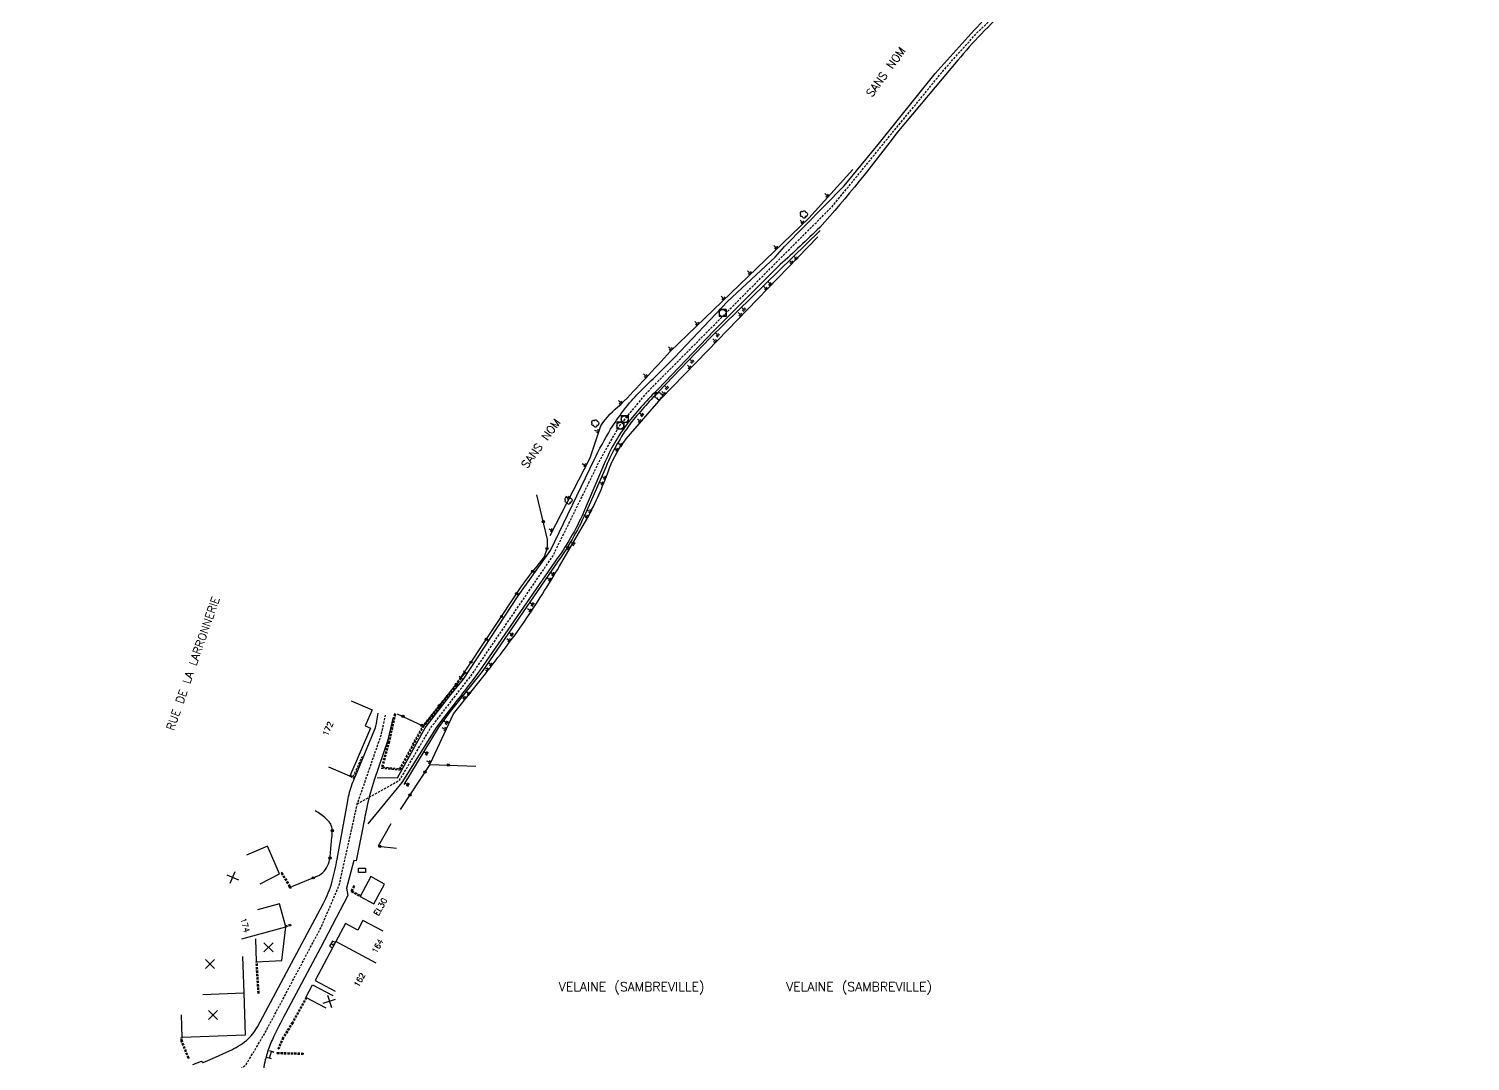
# Model space of a CAD drawing. Extents: x 168000 to 169001, y 127000 to 128000.
# Drawn here: x 168344.5 to 168659.7, y 127480.8 to 127706.6 of the extents above; entities that cross this region are included whole.
import ezdxf
from ezdxf.enums import TextEntityAlignment as Align

# ---------------------------------------------------------------- set-up
doc = ezdxf.new("R2010")
doc.units = 0
doc.linetypes.add('DASHED', pattern=[0.75, 0.5, -0.25])
doc.layers.get('0').update_dxf_attribs({"linetype": 'CONTINUOUS'})
for name, color, linetype in [('W0001', 6, 'DASHED'), ('W0008', 7, 'CONTINUOUS'), ('W0100', 7, 'CONTINUOUS'), ('W0112', 1, 'DASHED'), ('W0211', 2, 'CONTINUOUS'), ('W0300', 7, 'CONTINUOUS'), ('W0322', 7, 'CONTINUOUS'), ('W0420', 7, 'CONTINUOUS'), ('W0980', 7, 'CONTINUOUS'), ('W0984', 7, 'CONTINUOUS'), ('W0989', 7, 'CONTINUOUS'), ('W0991', 7, 'CONTINUOUS'), ('W1102', 7, 'CONTINUOUS'), ('W1471', 7, 'CONTINUOUS'), ('W1474', 7, 'CONTINUOUS')]:
    doc.layers.add(name, color=color, linetype=linetype)
doc.styles.get("Standard").update_dxf_attribs({"font": 'txt.shx', "height": 1.75})

# ---------------------------------------------------------------- blocks, each defined once
blk = doc.blocks.new('T1474')
at = {"color": 0, "linetype": 'Continuous', "flags": 128}
for points in [[(-0.75, -0.5), (-0.75, 0.5)], [(-0.75, 0), (0.75, 0)], [(0.75, 0), (0.75, -0.5), (0.75, 0.5)]]:
    blk.add_lwpolyline(points, dxfattribs=at)
blk = doc.blocks.new('t211o')
at = {"color": 0, "linetype": 'Continuous'}
for p, q in [((-0.29, 0.5), (-0.29, 0)), ((0, 1), (0, 0)), ((0.29, 0.5), (0.29, 0))]:
    blk.add_line(p, q, dxfattribs=at)
blk = doc.blocks.new('t991o')
at = {"color": 0, "linetype": 'Continuous'}
for p, q in [((-1, 1), (1, -1)), ((-1, -1), (1, 1))]:
    blk.add_line(p, q, dxfattribs=at)
blk = doc.blocks.new('T300')
for p, q in [((-0.8, 0.51), (-0.86, 0.34)), ((-0.86, 0.34), (-0.86, 0.17)), ((-0.86, 0.17), (-0.74, 0.06)), ((-0.69, 0.63), (-0.8, 0.51)), ((-0.8, -0.06), (-0.74, 0.06)), ((-0.74, 0.06), (-0.69, 0.11)), ((-0.57, 0.69), (-0.69, 0.63)), ((-0.46, 0.69), (-0.57, 0.69)), ((-0.29, 0.63), (-0.46, 0.69)), ((-0.29, 0.63), (-0.17, 0.74)), ((-0.23, 0.57), (-0.29, 0.63)), ((-0.17, 0.74), (-0.06, 0.8)), ((-0.06, 0.8), (0.06, 0.8)), ((0.06, 0.8), (0.23, 0.74)), ((0.23, 0.74), (0.34, 0.63)), ((0.34, 0.63), (0.4, 0.51)), ((0.46, 0.46), (0.34, 0.46)), ((0.4, 0.51), (0.4, 0.46)), ((0.57, 0.4), (0.46, 0.46)), ((0.57, 0.4), (0.69, 0.29)), ((0.69, 0.29), (0.74, 0.17)), ((0.74, 0.06), (0.69, -0.17)), ((0.74, 0.17), (0.74, 0.06)), ((-0.8, -0.17), (-0.8, -0.06)), ((-0.8, -0.23), (-0.8, -0.17)), ((-0.74, -0.34), (-0.8, -0.23)), ((-0.69, -0.4), (-0.74, -0.34)), ((-0.51, -0.46), (-0.69, -0.4)), ((-0.4, -0.46), (-0.51, -0.46)), ((-0.4, -0.46), (-0.34, -0.46)), ((-0.34, -0.46), (-0.34, -0.4)), ((-0.34, -0.51), (-0.34, -0.46)), ((-0.29, -0.63), (-0.34, -0.51)), ((-0.17, -0.74), (-0.29, -0.63)), ((-0.06, -0.8), (-0.17, -0.74)), ((0.06, -0.8), (-0.06, -0.8)), ((0.17, -0.74), (0.06, -0.8)), ((0.23, -0.69), (0.17, -0.74)), ((0.29, -0.46), (0.23, -0.46)), ((0.29, -0.63), (0.23, -0.69)), ((0.46, -0.4), (0.29, -0.46)), ((0.34, -0.51), (0.29, -0.63)), ((0.34, -0.51), (0.34, -0.46)), ((0.57, -0.34), (0.46, -0.4)), ((0.63, -0.29), (0.57, -0.34)), ((0.69, -0.17), (0.63, -0.29))]:
    blk.add_line(p, q)
blk = doc.blocks.new('T420')
for p, q in [((0.75, 0.75), (-0.75, 0.75)), ((-0.75, 0.75), (-0.75, -0.75)), ((0.75, 0.75), (0.75, -0.75)), ((0.75, -0.75), (-0.75, -0.75))]:
    blk.add_line(p, q)
blk.add_ellipse((0, 0), major_axis=(-0.53, 0.53), ratio=1, start_param=3.926991, end_param=10.210176)
blk = doc.blocks.new('t322o')
at = {"color": 0, "linetype": 'Continuous'}
for radius in [0.25, 0.15]:
    blk.add_circle((0, 0), radius, dxfattribs=at)
blk = doc.blocks.new('T1471')
at = {"color": 0, "linetype": 'Continuous', "flags": 128}
blk.add_lwpolyline([(-0.75, -0.5), (-0.75, 0.5), (0.75, 0.5), (0.75, -0.5), (-0.75, -0.5)], dxfattribs=at)

msp = doc.modelspace()

# ---------------------------------------------------------------- linework, layer by layer
at = {"layer": 'W0001', "flags": 128}
for points in [[(168416.31, 127537.07), (168425.57, 127542.27), (168432.41, 127553.79), (168441.28, 127565.25), (168459.04, 127591.24), (168469.33, 127612.15), (168473.71, 127619.86), (168479.76, 127627.16), (168508.27, 127655.84), (168520.13, 127667.69), (168532.27, 127682.57), (168545.18, 127698.31), (168551.97, 127705.87), (168555.09, 127708.76), (168561.02, 127713.85), (168564.22, 127716.04), (168573.69, 127721.49), (168607.61, 127739.43), (168634.43, 127753.82), (168647.38, 127761.13), (168654.81, 127761.5), (168668.36, 127764.05), (168693.14, 127778.19)], [(168344.47, 127458.81), (168377.77, 127469.99), (168391.99, 127480.05), (168396.1, 127486.94), (168408.55, 127510.39), (168412.37, 127519.38), (168416.31, 127537.07), (168421.52, 127552.11), (168422.5, 127556.49)]]:
    msp.add_lwpolyline(points, dxfattribs=at)
at = {"layer": 'W0008', "flags": 128}
for points in [[(168559.01, 127711.24, 0.0335), (168552.75, 127705.46, 0.0174), (168547.65, 127699.77), (168534.28, 127683.81, -0.0215), (168517.45, 127663.12, -0.001), (168508.82, 127655.02), (168494.3, 127640.56), (168482.07, 127627.78, 0.0256), (168475.71, 127620.72, 0.0646), (168470.55, 127611.98), (168465.8, 127600.79, -0.0507), (168459.52, 127590.02), (168443.03, 127566.16, -0.0083), (168436.39, 127557.52), (168433.66, 127553.84), (168426.04, 127541.78), (168418.6, 127532.72)], [(168420.67, 127542.85), (168425.11, 127542.75), (168431.16, 127553.74), (168436.74, 127560.99), (168439.53, 127564.34), (168451.5, 127582.59), (168458.55, 127592.46), (168468.11, 127612.31, -0.0263), (168471.71, 127619.01, -0.0486), (168477.44, 127626.55, -0.0021), (168485.71, 127634.69), (168497.25, 127646.92), (168507.72, 127656.67), (168509.77, 127658.97), (168522.8, 127672.26), (168530.25, 127681.33), (168542.72, 127696.84), (168551.18, 127706.27, -0.0331), (168556.78, 127711.73, -0.0291)], [(168380.33, 127480.08), (168382.22, 127480.77), (168382.59, 127480.51), (168384.65, 127481.37), (168388.34, 127483.09, 0.068), (168392.05, 127485.35, 0.0931), (168394.45, 127488.32), (168408.82, 127515.22, 0.0528), (168410.83, 127520.15, 0.0241), (168411.87, 127524.95), (168414.23, 127537.76, -0.0447), (168415.19, 127541.43, -0.0088), (168415.9, 127543.14), (168420.03, 127553.02, 0.0588), (168420.59, 127555.2, 0.0056), (168420.84, 127556.92)], [(168424.17, 127556.06), (168422.97, 127551.06), (168423.02, 127551.2), (168420, 127542.24, 0.0275), (168418.4, 127536.38, 0.0052), (168417.59, 127532.31), (168416.09, 127524.63), (168415.56, 127524.68), (168413.92, 127518.61), (168414.27, 127517.07), (168408.27, 127505.56), (168400.62, 127491.24, 0.0185), (168397.74, 127485.56, 0.0283), (168396.57, 127482.49, 0.0154), (168396.18, 127481.07, 0.0612), (168395.64, 127477.02)]]:
    msp.add_lwpolyline(points, format="xyb", dxfattribs=at)
at = {"layer": 'W0100'}
for p, q in [((168410.58, 127506.5), (168411.21, 127506.16)), ((168411.21, 127506.16), (168410.89, 127506.08)), ((168411.21, 127506.16), (168411.1, 127506.47))]:
    msp.add_line(p, q, dxfattribs=at)
at = {"layer": 'W0100', "flags": 128}
for points in [[(168414.97, 127559.58), (168419.57, 127557.61), (168418.03, 127554.15), (168419.19, 127553.65), (168414.68, 127543.13), (168410.08, 127545.11)], [(168395.07, 127519.61), (168399.32, 127521.76), (168396.68, 127527.84), (168392.09, 127525.84)], [(168394.01, 127507.56), (168394.22, 127502.56), (168399.78, 127502.8), (168400.68, 127510.18), (168399.3, 127515.23), (168394.47, 127513.9)], [(168421.94, 127509.21), (168417.53, 127511.57), (168416.39, 127509.45), (168413.73, 127510.88), (168411.63, 127506.95), (168407.08, 127498.43), (168411.49, 127496.08)], [(168411.52, 127506.74), (168410.9, 127507.08), (168410.26, 127505.93), (168410.9, 127505.58)], [(168391.2, 127503.71), (168391.47, 127495.72), (168391.78, 127486.51), (168378, 127485.95), (168377.83, 127490.95)], [(168409.5, 127492.43), (168405.07, 127494.75), (168406.52, 127497.5), (168410.94, 127495.18)]]:
    msp.add_lwpolyline(points, dxfattribs=at)
msp.add_lwpolyline([(168419.23, 127521.16), (168416.9, 127516.85), (168419.94, 127515.22), (168422.27, 127519.53)], close=True, dxfattribs=at)
at = {"layer": 'W0112'}
for p, q in [((168438.19, 127563.7), (168438.87, 127564.63)), ((168438.39, 127563.55), (168439.07, 127564.48)), ((168438.87, 127564.63), (168439.07, 127564.48)), ((168430.51, 127553.94), (168438.1, 127563.4)), ((168430.72, 127553.8), (168438.3, 127563.24)), ((168438.1, 127563.4), (168438.3, 127563.24)), ((168438.39, 127563.55), (168438.19, 127563.7)), ((168424.41, 127556.75), (168423.09, 127550.71)), ((168424.66, 127556.7), (168423.33, 127550.66)), ((168424.66, 127556.7), (168424.41, 127556.75)), ((168425.56, 127544.76), (168430.51, 127553.94)), ((168425.7, 127544.5), (168430.72, 127553.8)), ((168423.09, 127550.71), (168421.55, 127544.92)), ((168423.33, 127550.65), (168421.87, 127545.14)), ((168415.42, 127543.05), (168417.38, 127547.46)), ((168415.55, 127542.71), (168417.61, 127547.36)), ((168417.38, 127547.46), (168417.61, 127547.36)), ((168421.87, 127545.14), (168425.56, 127544.76)), ((168414.67, 127543.14), (168414.78, 127543.36)), ((168414.67, 127543.14), (168415.55, 127542.71)), ((168414.78, 127543.36), (168415.42, 127543.05)), ((168421.55, 127544.92), (168425.7, 127544.5)), ((168399.85, 127522.08), (168399.63, 127521.95)), ((168399.63, 127521.95), (168401.23, 127519.25)), ((168399.85, 127522.08), (168401.46, 127519.36)), ((168401.23, 127519.25), (168401.43, 127518.81)), ((168401.43, 127518.81), (168401.67, 127518.64)), ((168401.46, 127519.36), (168401.63, 127518.98)), ((168401.63, 127518.98), (168401.81, 127518.85)), ((168401.81, 127518.85), (168401.67, 127518.64)), ((168415.5, 127519.14), (168414.86, 127517.93)), ((168414.86, 127517.93), (168416.9, 127516.85)), ((168415.72, 127519.03), (168415.19, 127518.03)), ((168415.19, 127518.03), (168417.02, 127517.07)), ((168415.72, 127519.03), (168415.5, 127519.14)), ((168417.02, 127517.07), (168416.9, 127516.85)), ((168401.7, 127510.67), (168400.63, 127510.37)), ((168401.7, 127510.67), (168401.77, 127510.43)), ((168400.63, 127510.37), (168400.7, 127510.13)), ((168401.77, 127510.43), (168400.7, 127510.13)), ((168394.18, 127502.51), (168394.43, 127502.52)), ((168394.59, 127495.64), (168394.18, 127502.51)), ((168394.84, 127495.66), (168394.43, 127502.52)), ((168394.84, 127495.66), (168394.59, 127495.64)), ((168405.07, 127494.75), (168402.05, 127489.32)), ((168405.07, 127494.75), (168405.29, 127494.63)), ((168405.29, 127494.63), (168402.27, 127489.19)), ((168402.05, 127489.32), (168399.97, 127485.96)), ((168402.27, 127489.19), (168400.19, 127485.84)), ((168377.74, 127485.94), (168377.99, 127485.96)), ((168377.81, 127485.11), (168377.74, 127485.94)), ((168378.06, 127485.17), (168377.99, 127485.96)), ((168399.97, 127485.96), (168398.92, 127483.56)), ((168400.19, 127485.84), (168399.15, 127483.46)), ((168379.29, 127481.39), (168377.81, 127485.11)), ((168379.52, 127481.48), (168378.06, 127485.17)), ((168398.76, 127482.47), (168398.77, 127482.72)), ((168398.76, 127482.47), (168404.47, 127482.34)), ((168398.77, 127482.72), (168404.48, 127482.59)), ((168399.15, 127483.46), (168398.92, 127483.56)), ((168404.48, 127482.59), (168404.47, 127482.34)), ((168379.52, 127481.48), (168379.29, 127481.39))]:
    msp.add_line(p, q, dxfattribs=at)
at = {"layer": 'W0211', "flags": 128}
for points in [[(168458.51, 127595.75), (168467.26, 127612.76, -0.0031), (168469.58, 127619.79, -0.0829), (168473.93, 127624.41, 0.0078), (168484.74, 127636), (168515.02, 127665.16), (168524.69, 127675.82)], [(168517.5, 127662.48), (168493.49, 127639), (168482.19, 127627.18, 0.0302), (168476, 127620.23, 0.0574), (168470.71, 127610.9), (168466.2, 127600.59, -0.0475), (168459.81, 127589.55), (168443.63, 127566.05), (168436.64, 127557.31), (168434, 127553.72), (168426.5, 127541.34)], [(168432.29, 127545.95), (168437.31, 127556.78), (168444.32, 127565.54, 0.0176), (168452.86, 127577, 0.02), (168460.51, 127589.07), (168466.98, 127600.25, 0.032), (168471.49, 127610.56, -0.0803), (168475.13, 127616.93), (168482.78, 127625.71), (168492.92, 127636.15), (168517.03, 127661.07)]]:
    msp.add_lwpolyline(points, format="xyb", dxfattribs=at)
at = {"layer": 'W0322', "flags": 128}
for points in [[(168439.01, 127564.78), (168452.29, 127584.77, -0.023), (168455.87, 127589.33, 0.0041), (168457.05, 127590.82, 0.0583), (168457.82, 127592.96, 0.0489), (168457.93, 127594.87), (168455.58, 127604.64)], [(168402.02, 127519), (168408.07, 127521.47, 0.0576), (168409.36, 127522.73, 0.131), (168410.44, 127526.15, -0.0012), (168410.71, 127529.58, 0.0647), (168410.81, 127531.71, 0.1718), (168409.51, 127533.83, 0.0412), (168407.12, 127535.55)]]:
    msp.add_lwpolyline(points, format="xyb", dxfattribs=at)
for points in [[(168425.02, 127556.79), (168430.75, 127554.1), (168438.06, 127563.37)], [(168425.72, 127535.86), (168432.22, 127545.69), (168442.21, 127545.36)], [(168423.66, 127532.69), (168420.84, 127527.84), (168424.88, 127527.39)]]:
    msp.add_lwpolyline(points, dxfattribs=at)
at = {"layer": 'W1102'}
for p, q in [((168391.04, 127507.53), (168400.68, 127510.18)), ((168420.45, 127502.24), (168411.63, 127506.95)), ((168382.5, 127495.41), (168391.47, 127495.72))]:
    msp.add_line(p, q, dxfattribs=at)

# ---------------------------------------------------------------- block references
at = {"layer": 'W0211'}
for p, rotation in [((168519.31, 127669.9), 47.79209217214877), ((168513.86, 127664.05), 43.92135194605154), ((168508.1, 127658.5), 43.92135194605154), ((168511.47, 127655.32), 45.94217838758208), ((168512.48, 127656.17), 44.3758177470589), ((168502.34, 127652.95), 43.92135194605154), ((168505.9, 127649.57), 45.94217838758208), ((168506.76, 127650.58), 44.3758177470589), ((168496.57, 127647.4), 43.92135194605154), ((168500.34, 127643.82), 45.94217838758208), ((168501.04, 127644.98), 44.3758177470589), ((168490.81, 127641.85), 43.92135194605154), ((168495.33, 127639.39), 44.3758177470589), ((168485.05, 127636.3), 43.92135194605154), ((168494.78, 127638.07), 45.94217838758208), ((168489.76, 127633.64), 46.12687442319668), ((168479.62, 127630.43), 47.0408849540726), ((168489.21, 127632.33), 45.85800554148929), ((168483.64, 127626.59), 45.85800554148929), ((168484.23, 127627.86), 46.41814606817567), ((168474.12, 127624.61), 46.13814619512715), ((168478.33, 127620.6), 48.89393659305424), ((168478.81, 127621.99), 51.05405676220408), ((168469.15, 127618.51), 71.54282278098681), ((168473.33, 127614.37), 58.88285773038685), ((168474.22, 127615.46), 59.32734696271622), ((168466.38, 127611.03), 62.75647048131216), ((168470.67, 127608.3), 65.59656801224286), ((168470.13, 127607.06), 67.58857614060348), ((168462.71, 127603.92), 62.75647048131216), ((168466.73, 127599.82), 59.9620690445194), ((168467.45, 127600.98), 66.27748623948364), ((168459.05, 127596.81), 62.75647048131216), ((168462.72, 127592.9), 59.9620690445194), ((168463.78, 127593.87), 61.55661123043897), ((168458.68, 127585.99), 58.75691712988047), ((168459.36, 127587.21), 56.02567716328289), ((168454.38, 127579.25), 56.19184278390364), ((168454.86, 127580.59), 55.46039887552273), ((168449.79, 127572.69), 53.83215724856743), ((168450.32, 127574), 55.3262833169104), ((168444.95, 127566.33), 51.57526240990044), ((168445.77, 127567.43), 55.3262833169104), ((168439.95, 127560.08), 51.33652264137522), ((168440.93, 127561.06), 51.37191169531452), ((168436.07, 127554.71), 55.56863514511416), ((168435.72, 127553.36), 65.16041688700292), ((168431.71, 127548.01), 58.76851510467375), ((168432.36, 127546.1), 65.16041688700292), ((168427.56, 127541.17), 58.76851510467375)]:
    msp.add_blockref('t211o', p, dxfattribs=dict(at, rotation=rotation))
at = {"layer": 'W0300'}
for p in [(168514.02, 127665.97), (168482.27, 127626.26), (168468.4, 127620.26), (168462.55, 127603.43)]:
    msp.add_blockref('T300', p, dxfattribs=at)
at = {"layer": 'W0322'}
for p, rotation in [((168456.99, 127598.81), 103.5318029221993), ((168457.82, 127592.93), 76.5376855406427), ((168454.68, 127587.91), 50.96228690583451), ((168451.16, 127583.06), 56.3869987692924), ((168447.84, 127578.06), 56.3869987692924), ((168444.51, 127573.06), 56.3869987692924), ((168441.19, 127568.07), 56.3869987692924), ((168437.98, 127563.26), 51.71081915460494), ((168434.26, 127558.56), 51.71081915460494), ((168430.45, 127554.24), 334.8368602534097), ((168436.21, 127545.56), 358.0922600865224), ((168431.11, 127544.02), 56.56207604072177), ((168427.81, 127539.02), 56.56207604072177), ((168410.84, 127531.19), 91.09016614689754), ((168421.23, 127527.79), 353.7561375924543), ((168410.34, 127525.21), 79.6353641864536), ((168406.68, 127520.9), 22.12599571424026)]:
    msp.add_blockref('t322o', p, dxfattribs=dict(at, rotation=rotation))
msp.add_blockref('t322o', (168426.28, 127556.2), dxfattribs=at)
at = {"layer": 'W0420'}
for p in [(168496.22, 127644.45), (168474.79, 127621.21), (168473.81, 127619.78)]:
    msp.add_blockref('T420', p, dxfattribs=at)
at = {"layer": 'W0991'}
for p, rotation in [((168389.05, 127521.01), 21.9584414722285), ((168410.21, 127493.91), 332.9466731976025)]:
    msp.add_blockref('t991o', p, dxfattribs=dict(at, rotation=rotation))
for p in [(168396.88, 127505.72), (168384.09, 127502.07), (168384.75, 127490.91)]:
    msp.add_blockref('t991o', p, dxfattribs=at)
at = {"layer": 'W1471'}
msp.add_blockref('T1471', (168417.35, 127522.54), dxfattribs=at)
at = {"layer": 'W1474'}
for p, rotation in [((168439.47, 127565.21), 51.46014843629881), ((168397.32, 127482.19), 72.12626461229803)]:
    msp.add_blockref('T1474', p, dxfattribs=dict(at, rotation=rotation))

# ---------------------------------------------------------------- texts
at = {"layer": 'W0980'}
for p in [(168476.3, 127496.94), (168526.05, 127496.94)]:
    msp.add_text('VELAINE (SAMBREVILLE)', height=2, dxfattribs=at).set_placement(p, align=Align.MIDDLE)
at = {"layer": 'W0984'}
msp.add_text('EL30', height=1.25, rotation=60.9706, dxfattribs=at).set_placement((168421.37, 127514.58), align=Align.MIDDLE)
at = {"layer": 'W0989'}
for s, rotation, p in [('SANS NOM', 53.9598, (168531.88, 127697.17)), ('SANS NOM', 53.9598, (168456.45, 127615.92)), ('RUE DE LA LARRONNERIE', 70.8184, (168380.36, 127567.78))]:
    msp.add_text(s, height=1.75, rotation=rotation, dxfattribs=at).set_placement(p, align=Align.MIDDLE)
at = {"layer": 'W0991'}
for s, rotation, p in [('172', 66.7289, (168409.88, 127553.49)), ('174', 285.3608, (168391.77, 127510.55)), ('164', 61.8697, (168420.74, 127505.96)), ('162', 61.8693, (168416.8, 127498.58))]:
    msp.add_text(s, height=1.25, rotation=rotation, dxfattribs=at).set_placement(p, align=Align.MIDDLE)

doc.saveas('drawing.dxf')
